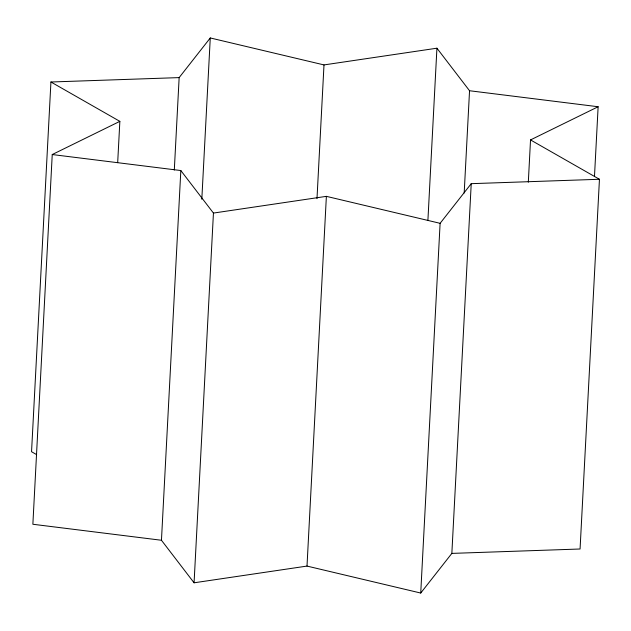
<?xml version="1.0" encoding="UTF-8"?>
<svg xmlns="http://www.w3.org/2000/svg" width="631" height="631" viewBox="0 0 631 631"><rect width="100%" height="100%" fill="white"/><g stroke="black" fill="none" stroke-linecap="round" stroke-linejoin="round"><path stroke-width="0.95" d="M464.187 192.999L469.543 90.738L436.928 48.201L323.995 64.922L210.273 37.955L179.149 77.605L50.93 81.998L31.55 451.725L36.653 454.643M117.681 162.656L119.851 121.357L52.239 154.54L32.867 524.258L161.457 540.262L194.072 582.799L307.005 566.078L420.727 593.045L451.851 553.395L471.231 183.668L599.45 179.275L580.07 549.002L451.851 553.395M174.306 170.039L179.149 77.605M161.457 540.262L180.829 170.544L52.239 154.54M201.817 199.222L210.273 37.955M194.072 582.799L213.444 213.073L180.829 170.544M316.991 198.655L323.995 64.922M307.005 566.078L326.377 196.351L440.107 223.319L471.231 183.668M427.913 220.282L436.928 48.201M420.727 593.045L440.107 223.319M528.313 182.201L530.529 139.924L598.133 106.742L594.473 176.554M213.444 213.073L326.377 196.351M469.543 90.738L598.133 106.742M530.529 139.924L599.45 179.275M50.93 81.998L119.851 121.357"/></g></svg>
